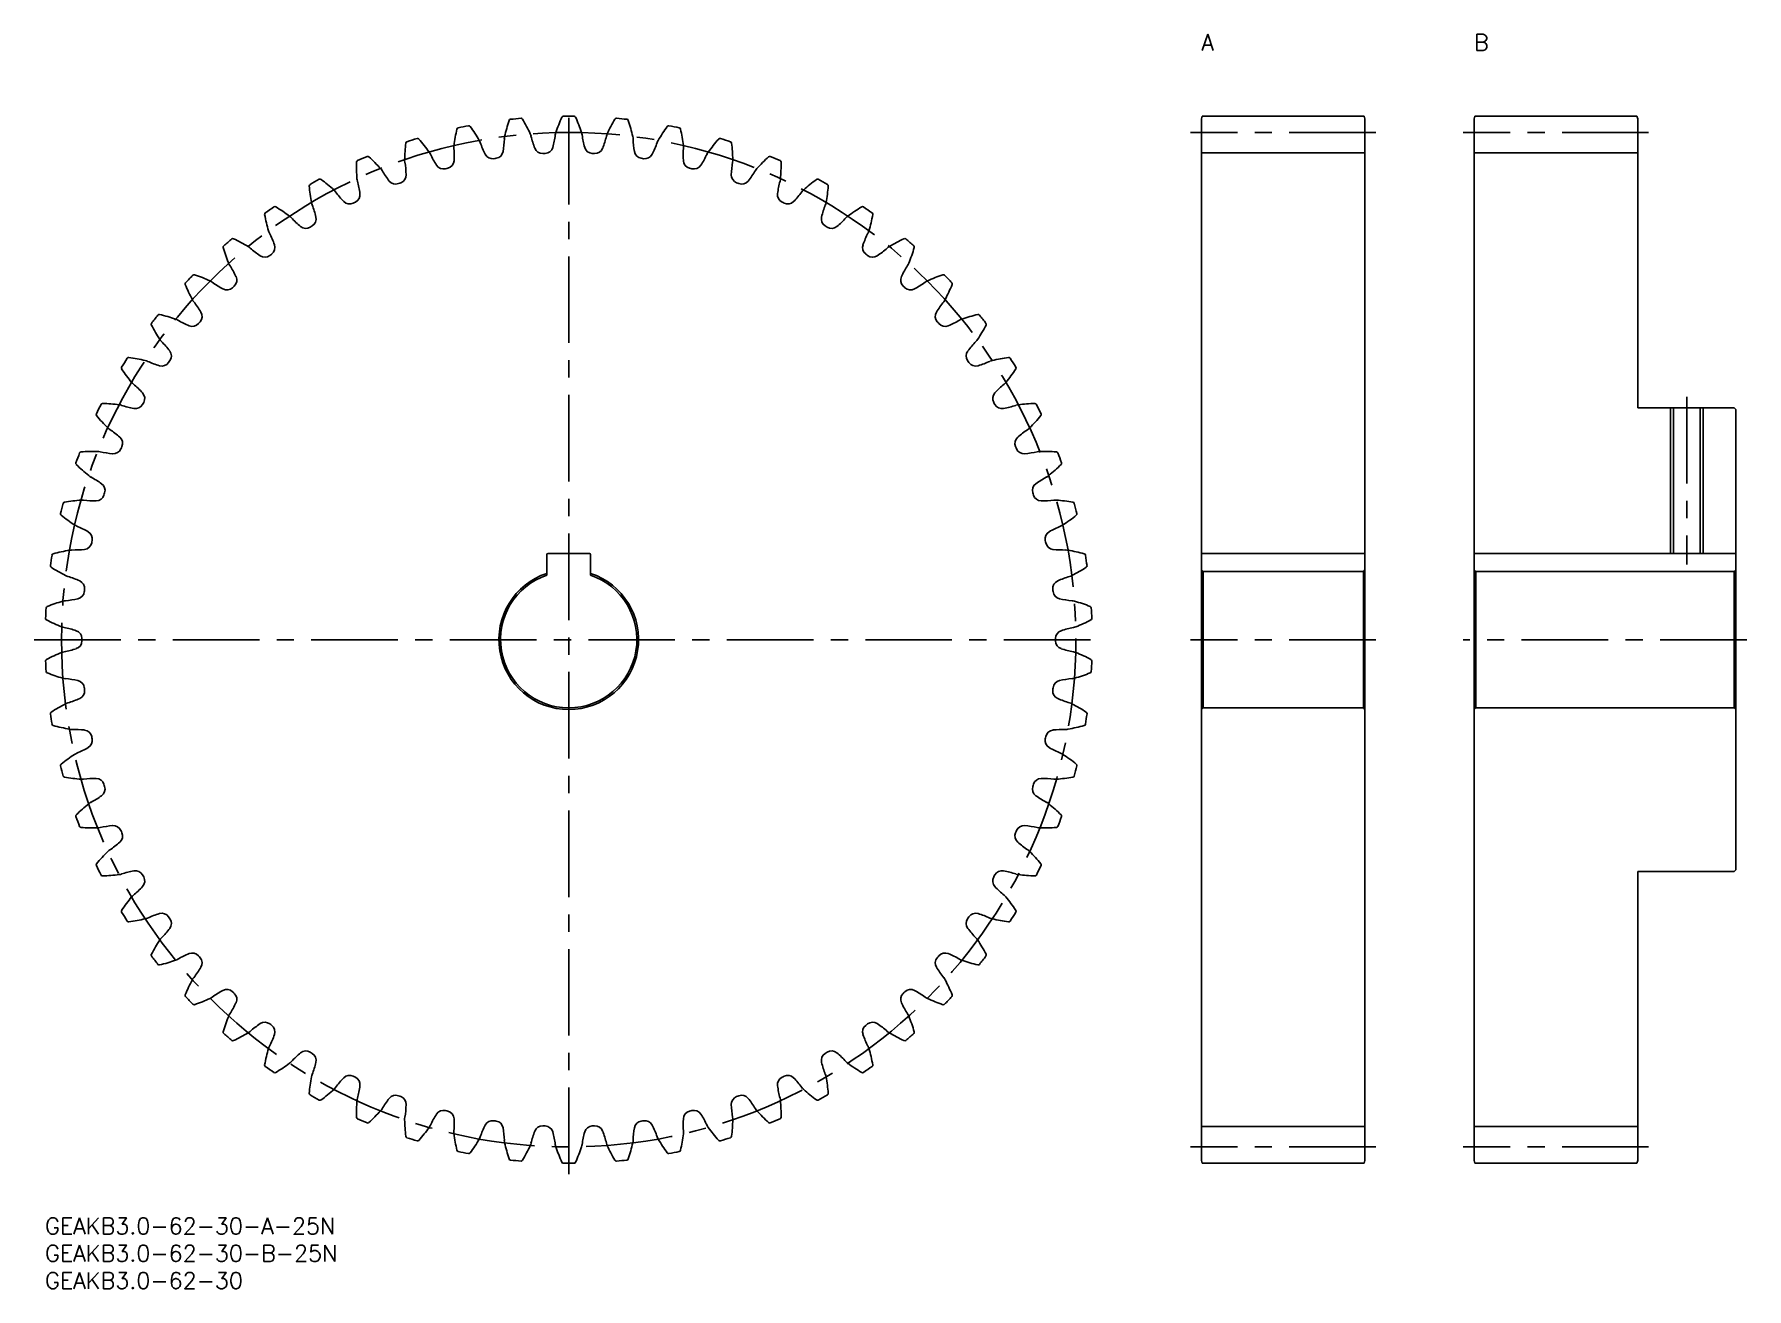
# Model space of a CAD drawing. Extents: x -2 to 312, y -13 to 217.
import ezdxf

# ---------------------------------------------------------------- set-up
doc = ezdxf.new("R2010")
doc.units = 0
doc.header["$LTSCALE"] = 0.5
doc.linetypes.add('CENTER', pattern=[50.8, 31.75, -6.35, 6.35, -6.35])
for name, color, linetype in [('MSM_CENTER', 1, 'CENTER'), ('MSM_CONTINUOUS', 7, 'CONTINUOUS'), ('MSM_NARROW', 5, 'CONTINUOUS'), ('MSM_PART_NUMBER', 7, 'CONTINUOUS')]:
    doc.layers.add(name, color=color, linetype=linetype)
doc.styles.get("Standard").update_dxf_attribs({"font": 'txt.shx', "height": 3, "bigfont": 'bigfont.shx'})

# ---------------------------------------------------------------- blocks, each defined once
blk = doc.blocks.new('*U3')
at = {"layer": 'MSM_PART_NUMBER'}
blk.add_text('GEAKB3.0-62-30-A-25N', height=3, dxfattribs=at).set_placement((0, -3))
blk = doc.blocks.new('*U4')
at = {"layer": 'MSM_PART_NUMBER'}
blk.add_text('GEAKB3.0-62-30-B-25N', height=3, dxfattribs=at).set_placement((0, -8))
blk = doc.blocks.new('*U5')
at = {"layer": 'MSM_PART_NUMBER'}
blk.add_text('GEAKB3.0-62-30', height=3, dxfattribs=at).set_placement((0, -13))
blk = doc.blocks.new('*U6')
at = {"layer": 'MSM_PART_NUMBER'}
blk.add_text('A', height=3, dxfattribs=at).set_placement((212, 214))
blk = doc.blocks.new('*U7')
at = {"layer": 'MSM_PART_NUMBER'}
blk.add_text('B', height=3, dxfattribs=at).set_placement((262, 214))

msp = doc.modelspace()

# ---------------------------------------------------------------- linework, layer by layer
at = {"layer": 'MSM_CENTER'}
for p, q in [((96, 8), (96, 204)), ((244, 199), (210, 199)), ((294, 199), (260, 199)), ((301, 150.5), (301, 119.8)), ((-2, 106), (194, 106)), ((244, 106), (210, 106)), ((312, 106), (260, 106)), ((244, 13), (210, 13)), ((294, 13), (260, 13))]:
    msp.add_line(p, q, dxfattribs=at)
msp.add_circle((96, 106), 93, dxfattribs=at)
at = {"layer": 'MSM_CONTINUOUS'}
for p, q in [((212.13, 202), (212, 201.5)), ((212, 201.5), (212, 10.5)), ((241.87, 202), (212.13, 202)), ((242, 201.5), (241.87, 202)), ((242, 10.5), (242, 201.5)), ((262.13, 202), (262, 201.5)), ((262, 201.5), (262, 10.5)), ((291.87, 202), (262.13, 202)), ((292, 201.5), (291.87, 202)), ((292, 148.5), (292, 201.5)), ((242, 195.25), (212, 195.25)), ((292, 195.25), (262, 195.25)), ((309.7, 148.5), (292, 148.5)), ((298.54, 148.5), (298.54, 121.8)), ((303.46, 148.5), (303.46, 121.8)), ((310, 148.2), (309.7, 148.5)), ((310, 63.8), (310, 148.2)), ((92, 117.84), (92, 121.6)), ((92.2, 121.8), (99.8, 121.8)), ((100, 121.6), (100, 117.84)), ((242, 121.8), (212, 121.8)), ((310, 121.8), (262, 121.8)), ((212, 118.8), (212.3, 118.5)), ((212.3, 118.5), (212.3, 93.5)), ((241.7, 118.5), (212.3, 118.5)), ((241.7, 118.5), (242, 118.8)), ((241.7, 118.5), (241.7, 93.5)), ((262, 118.8), (262.3, 118.5)), ((262.3, 118.5), (262.3, 93.5)), ((309.7, 118.5), (262.3, 118.5)), ((309.7, 118.5), (310, 118.8)), ((309.7, 118.5), (309.7, 93.5)), ((212.3, 93.5), (212, 93.2)), ((212.3, 93.5), (241.7, 93.5)), ((242, 93.2), (241.7, 93.5)), ((262.3, 93.5), (262, 93.2)), ((262.3, 93.5), (309.7, 93.5)), ((310, 93.2), (309.7, 93.5)), ((292, 10.5), (292, 63.5)), ((292, 63.5), (309.7, 63.5)), ((309.7, 63.5), (310, 63.8)), ((242, 16.75), (212, 16.75)), ((292, 16.75), (262, 16.75)), ((212, 10.5), (212.13, 10)), ((212.13, 10), (241.87, 10)), ((241.87, 10), (242, 10.5)), ((262, 10.5), (262.13, 10)), ((262.13, 10), (291.87, 10)), ((291.87, 10), (292, 10.5))]:
    msp.add_line(p, q, dxfattribs=at)
for centre, radius, start, end in [((114.49, 191.42), 31, 161.6032, 167.2581), ((85.36, 201.11), 0.3, 96.386, 161.6032), ((96, 106), 96, 95.2271, 96.3858), ((87.28, 201.3), 0.3, 30.0097, 95.2271), ((60.7, 185.95), 31, 24.3548, 30.0097), ((123.03, 189.11), 31, 155.7968, 161.4516), ((95.03, 201.7), 0.3, 90.5793, 155.7968), ((96, 106), 96, 89.4207, 90.5793), ((96.97, 201.7), 0.3, 24.2032, 89.4207), ((68.97, 189.11), 31, 18.5484, 24.2032), ((131.3, 185.95), 31, 149.9903, 155.6452), ((104.72, 201.3), 0.3, 84.7726, 149.9904), ((96, 106), 96, 83.6142, 84.7729), ((106.64, 201.11), 0.3, 18.3968, 83.6143), ((77.51, 191.42), 31, 12.7419, 18.3968), ((96, 106), 96, 106.84, 107.9987), ((68.28, 197.6), 0.3, 41.6226, 106.84), ((105.75, 192.85), 31, 167.4097, 173.0645), ((75.79, 199.54), 0.3, 102.1922, 167.4097), ((96, 106), 96, 101.0336, 102.1922), ((77.68, 199.93), 0.3, 35.8161, 101.0336), ((52.79, 181.97), 31, 30.1613, 35.8161), ((86.67, 197.71), 2.49, 167.2581, 177.7423), ((86.67, 197.71), 2.49, 13.8706, 24.3548), ((107.6, 202.89), 19.08, 193.9059, 200.8818), ((74.65, 201.22), 19.08, 344.9247, 351.9005), ((96, 198.18), 2.49, 161.4516, 171.9358), ((96, 198.18), 2.49, 8.0642, 18.5484), ((117.35, 201.22), 19.08, 188.0995, 195.0753), ((84.4, 202.89), 19.08, 339.1182, 346.0941), ((105.33, 197.71), 2.49, 155.6452, 166.1294), ((105.33, 197.71), 2.49, 2.2577, 12.7419), ((139.21, 181.97), 31, 144.1839, 149.8387), ((114.32, 199.93), 0.3, 78.9664, 144.1839), ((96, 106), 96, 77.8078, 78.9664), ((116.21, 199.54), 0.3, 12.5903, 77.8078), ((86.25, 192.85), 31, 6.9355, 12.5903), ((123.72, 197.6), 0.3, 73.1597, 138.3775), ((96, 106), 96, 72.0013, 73.16), ((96.91, 193.39), 31, 173.2161, 178.871), ((66.43, 197.02), 0.3, 107.9987, 173.2161), ((45.33, 177.2), 31, 35.9677, 41.6226), ((68.4, 193.95), 2.49, 25.4835, 35.9677), ((87.86, 203.24), 19.08, 205.5188, 212.4947), ((77.44, 196.29), 2.49, 173.0645, 183.5487), ((55.92, 194.97), 19.08, 356.5376, 3.5134), ((77.44, 196.29), 2.49, 19.6771, 30.1613), ((97.74, 203.56), 19.08, 199.7124, 206.6882), ((82.04, 195.67), 1.5, 206.6883, 278.8496), ((82.48, 195.74), 1.5, 278.5698, 350.7311), ((65.13, 198.57), 19.08, 350.7311, 357.707), ((91.18, 196.62), 1.5, 200.8818, 273.0431), ((96, 106), 89.25, 92.7633, 93.0431), ((91.62, 196.64), 1.5, 272.7633, 344.9247), ((100.38, 196.64), 1.5, 195.0754, 267.2367), ((96, 106), 89.25, 86.9569, 87.2367), ((100.82, 196.62), 1.5, 266.9569, 339.1182), ((126.87, 198.57), 19.08, 182.293, 189.2689), ((109.52, 195.74), 1.5, 189.2689, 261.4302), ((109.96, 195.67), 1.5, 261.1504, 333.3117), ((94.26, 203.56), 19.08, 333.3118, 340.2876), ((114.56, 196.29), 2.49, 149.8387, 160.3229), ((136.08, 194.97), 19.08, 176.4866, 183.4624), ((114.56, 196.29), 2.49, 356.4513, 6.9355), ((104.14, 203.24), 19.08, 327.5053, 334.4812), ((123.6, 193.95), 2.49, 144.0323, 154.5165), ((146.67, 177.2), 31, 138.3774, 144.0323), ((125.57, 197.02), 0.3, 6.7839, 72.0014), ((95.09, 193.39), 31, 1.129, 6.7839), ((57.37, 193.56), 0.3, 113.8051, 179.0226), ((88.07, 193.03), 31, 179.0226, 184.6774), ((96, 106), 96, 112.6465, 113.8051), ((59.15, 194.32), 0.3, 47.429, 112.6465), ((38.38, 171.71), 31, 41.7742, 47.429), ((59.65, 190.71), 2.49, 31.29, 41.7742), ((78.07, 201.92), 19.08, 211.3253, 218.3012), ((68.4, 193.95), 2.49, 178.871, 189.3552), ((47.13, 190.46), 19.08, 2.344, 9.3199), ((73.04, 193.8), 1.5, 212.4947, 284.656), ((96, 106), 89.25, 104.3762, 104.656), ((73.47, 193.91), 1.5, 284.3762, 356.5376), ((96, 106), 89.25, 98.5698, 98.8496), ((96, 106), 89.25, 81.1504, 81.4302), ((118.53, 193.91), 1.5, 183.4625, 255.6238), ((96, 106), 89.25, 75.344, 75.6238), ((118.96, 193.8), 1.5, 255.344, 327.5053), ((144.87, 190.46), 19.08, 170.6801, 177.656), ((123.6, 193.95), 2.49, 350.6448, 1.129), ((113.93, 201.92), 19.08, 321.6988, 328.6747), ((132.35, 190.71), 2.49, 138.2258, 148.71), ((153.62, 171.71), 31, 132.571, 138.2258), ((132.85, 194.32), 0.3, 67.3535, 132.571), ((96, 106), 96, 66.1949, 67.3535), ((134.63, 193.56), 0.3, 0.9774, 66.1949), ((103.93, 193.03), 31, 355.3226, 0.9774), ((48.71, 189.2), 0.3, 119.6116, 184.829), ((79.3, 191.79), 31, 184.829, 190.4839), ((96, 106), 96, 118.4529, 119.6116), ((50.4, 190.14), 0.3, 53.2355, 118.4529), ((32.03, 165.55), 31, 47.5806, 53.2355), ((51.27, 186.6), 2.49, 37.0964, 47.5806), ((59.65, 190.71), 2.49, 184.6774, 195.1616), ((38.83, 185.08), 19.08, 8.1505, 15.1263), ((64.27, 191.02), 1.5, 218.3012, 290.4625), ((96, 106), 89.25, 110.1827, 110.4625), ((64.69, 191.18), 1.5, 290.1827, 2.344), ((127.31, 191.18), 1.5, 177.656, 249.8173), ((96, 106), 89.25, 69.5375, 69.8173), ((127.73, 191.02), 1.5, 249.5375, 321.6988), ((153.17, 185.08), 19.08, 164.8737, 171.8495), ((132.35, 190.71), 2.49, 344.8384, 355.3226), ((140.73, 186.6), 2.49, 132.4194, 142.9036), ((159.97, 165.55), 31, 126.7645, 132.4194), ((141.6, 190.14), 0.3, 61.5471, 126.7645), ((96, 106), 96, 60.3884, 61.5471), ((112.7, 191.79), 31, 349.5161, 355.171), ((143.29, 189.2), 0.3, 355.171, 60.3885), ((96, 106), 96, 124.2594, 125.418), ((42.13, 185.1), 0.3, 59.042, 124.2594), ((26.33, 158.77), 31, 53.3871, 59.042), ((51.27, 186.6), 2.49, 190.4839, 200.9681), ((31.13, 178.89), 19.08, 13.9569, 20.9328), ((68.46, 199.61), 19.08, 217.1317, 224.1076), ((55.84, 187.38), 1.5, 224.1076, 296.2689), ((96, 106), 89.25, 115.9891, 116.2689), ((56.23, 187.57), 1.5, 295.9891, 8.1505), ((135.77, 187.57), 1.5, 171.8496, 244.0109), ((96, 106), 89.25, 63.7311, 64.0109), ((136.16, 187.38), 1.5, 243.7311, 315.8924), ((123.54, 199.61), 19.08, 315.8924, 322.8683), ((160.87, 178.89), 19.08, 159.0672, 166.0431), ((140.73, 186.6), 2.49, 339.0319, 349.5161), ((165.67, 158.77), 31, 120.958, 126.6129), ((149.87, 185.1), 0.3, 55.7406, 120.9581), ((96, 106), 96, 54.582, 55.7406), ((40.54, 183.99), 0.3, 125.4183, 190.6355), ((70.71, 189.66), 31, 190.6355, 196.2903), ((43.34, 181.66), 2.49, 42.9029, 53.3871), ((59.13, 196.34), 19.08, 222.9382, 229.9141), ((48.18, 183.13), 1.5, 301.7956, 13.9569), ((143.82, 183.13), 1.5, 166.0431, 238.2044), ((132.87, 196.34), 19.08, 310.0859, 317.0618), ((148.66, 181.66), 2.49, 126.6129, 137.0971), ((121.29, 189.66), 31, 343.7097, 349.3645), ((151.46, 183.99), 0.3, 349.3645, 54.582), ((96, 106), 96, 130.0658, 131.2245), ((34.4, 179.24), 0.3, 64.8484, 130.0658), ((21.35, 151.45), 31, 59.1935, 64.8484), ((43.34, 181.66), 2.49, 196.2903, 206.7746), ((24.09, 171.95), 19.08, 19.7634, 26.7392), ((47.81, 182.9), 1.5, 229.9141, 302.0754), ((96, 106), 89.25, 121.7956, 122.0754), ((96, 106), 89.25, 57.9246, 58.2044), ((144.19, 182.9), 1.5, 237.9246, 310.0859), ((167.91, 171.95), 19.08, 153.2608, 160.2366), ((148.66, 181.66), 2.49, 333.2254, 343.7097), ((170.65, 151.45), 31, 115.1516, 120.8065), ((157.6, 179.24), 0.3, 49.9342, 115.1516), ((96, 106), 96, 48.7755, 49.9342), ((32.93, 177.98), 0.3, 131.2245, 196.442), ((62.38, 186.67), 31, 196.4419, 202.0968), ((35.96, 175.94), 2.49, 48.7093, 59.1935), ((50.18, 192.15), 19.08, 228.7446, 235.7205), ((40.28, 177.63), 1.5, 235.7205, 307.8818), ((96, 106), 89.25, 127.602, 127.8818), ((40.63, 177.9), 1.5, 307.602, 19.7634), ((151.37, 177.9), 1.5, 160.2367, 232.398), ((96, 106), 89.25, 52.1182, 52.398), ((151.72, 177.63), 1.5, 232.1182, 304.2795), ((141.82, 192.15), 19.08, 304.2795, 311.2554), ((156.04, 175.94), 2.49, 120.8065, 131.2907), ((129.62, 186.67), 31, 337.9032, 343.5581), ((159.07, 177.98), 0.3, 343.5581, 48.7756), ((96, 106), 96, 135.8723, 137.0309), ((27.31, 172.63), 0.3, 70.6549, 135.8723), ((17.14, 143.67), 31, 65, 70.6549), ((35.96, 175.94), 2.49, 202.0968, 212.581), ((17.78, 164.34), 19.08, 25.5698, 32.5457), ((174.22, 164.34), 19.08, 147.4543, 154.4302), ((156.04, 175.94), 2.49, 327.419, 337.9032), ((174.86, 143.67), 31, 109.3451, 115), ((164.69, 172.63), 0.3, 44.1277, 109.3452), ((96, 106), 96, 42.9691, 44.1277), ((25.97, 171.23), 0.3, 137.0309, 202.2484), ((54.39, 182.85), 31, 202.2484, 207.9032), ((29.19, 169.51), 2.49, 54.5158, 65), ((41.7, 187.07), 19.08, 234.5511, 241.527), ((33.32, 171.62), 1.5, 241.527, 313.6883), ((96, 106), 89.25, 133.4085, 133.6883), ((33.64, 171.93), 1.5, 313.4085, 25.5698), ((158.36, 171.93), 1.5, 154.4302, 226.5915), ((96, 106), 89.25, 46.3117, 46.5915), ((158.68, 171.62), 1.5, 226.3117, 298.4731), ((150.3, 187.07), 19.08, 298.473, 305.4489), ((162.81, 169.51), 2.49, 115, 125.4842), ((137.61, 182.85), 31, 332.0968, 337.7516), ((166.03, 171.23), 0.3, 337.7516, 42.9691), ((29.19, 169.51), 2.49, 207.9032, 218.3875), ((12.28, 156.13), 19.08, 31.3763, 38.3522), ((179.72, 156.13), 19.08, 141.6478, 148.6237), ((162.81, 169.51), 2.49, 321.6125, 332.0968), ((19.73, 163.81), 0.3, 142.8376, 208.0549), ((46.83, 178.25), 31, 208.0548, 213.7097), ((96, 106), 96, 141.6787, 142.8374), ((20.92, 165.34), 0.3, 76.4613, 141.6787), ((13.73, 135.49), 31, 70.8065, 76.4613), ((23.11, 162.42), 2.49, 60.3222, 70.8064), ((33.77, 181.16), 19.08, 240.3575, 247.3334), ((27, 164.94), 1.5, 247.3334, 319.4948), ((96, 106), 89.25, 139.2149, 139.4948), ((27.29, 165.28), 1.5, 319.2149, 31.3763), ((164.71, 165.28), 1.5, 148.6237, 220.7851), ((96, 106), 89.25, 40.5052, 40.7851), ((165, 164.94), 1.5, 220.5052, 292.6666), ((158.23, 181.16), 19.08, 292.6666, 299.6425), ((168.89, 162.42), 2.49, 109.1936, 119.6778), ((178.27, 135.49), 31, 103.5387, 109.1935), ((145.17, 178.25), 31, 326.2903, 331.9452), ((171.08, 165.34), 0.3, 38.3213, 103.5387), ((96, 106), 96, 37.1626, 38.3213), ((172.27, 163.81), 0.3, 331.9452, 37.1627), ((23.11, 162.42), 2.49, 213.7097, 224.1939), ((7.64, 147.4), 19.08, 37.1827, 44.1586), ((184.36, 147.4), 19.08, 135.8414, 142.8173), ((168.89, 162.42), 2.49, 315.8061, 326.2903), ((96, 106), 96, 147.4852, 148.6438), ((15.3, 157.44), 0.3, 82.2678, 147.4852), ((11.17, 127.02), 31, 76.6129, 82.2678), ((17.77, 154.76), 2.49, 66.1287, 76.6129), ((26.49, 174.48), 19.08, 246.164, 253.1399), ((96, 106), 89.25, 145.0214, 145.3012), ((21.64, 158.02), 1.5, 325.0214, 37.1827), ((170.36, 158.02), 1.5, 142.8173, 214.9786), ((96, 106), 89.25, 34.6988, 34.9786), ((165.51, 174.48), 19.08, 286.8601, 293.836), ((174.23, 154.76), 2.49, 103.3871, 113.8713), ((180.83, 127.02), 31, 97.7322, 103.3871), ((176.7, 157.44), 0.3, 32.5148, 97.7323), ((96, 106), 96, 31.3562, 32.5148), ((14.28, 155.8), 0.3, 148.6441, 213.8613), ((39.77, 172.9), 31, 213.8613, 219.5161), ((21.39, 157.66), 1.5, 253.1399, 325.3012), ((170.61, 157.66), 1.5, 214.6988, 286.8602), ((152.23, 172.9), 31, 320.4839, 326.1387), ((177.72, 155.8), 0.3, 326.1387, 31.3562), ((17.77, 154.76), 2.49, 219.5161, 230.0004), ((3.9, 138.25), 19.08, 42.9892, 49.9651), ((16.76, 150.23), 1.5, 330.8278, 42.9892), ((175.24, 150.23), 1.5, 137.0108, 209.1722), ((188.1, 138.25), 19.08, 130.0349, 137.0108), ((174.23, 154.76), 2.49, 309.9996, 320.4839), ((96, 106), 96, 153.2917, 154.4503), ((10.51, 149.01), 0.3, 88.0742, 153.2917), ((9.48, 118.33), 31, 82.4194, 88.0742), ((13.24, 146.6), 2.49, 71.9351, 82.4194), ((19.92, 167.1), 19.08, 251.9704, 258.9463), ((16.55, 149.85), 1.5, 258.9463, 331.1077), ((96, 106), 89.25, 150.8278, 151.1077), ((96, 106), 89.25, 28.8923, 29.1722), ((175.45, 149.85), 1.5, 208.8923, 281.0537), ((172.08, 167.1), 19.08, 281.0537, 288.0296), ((178.76, 146.6), 2.49, 97.5807, 108.0649), ((182.52, 118.33), 31, 91.9258, 97.5806), ((181.49, 149.01), 0.3, 26.7083, 91.9258), ((96, 106), 96, 25.5497, 26.7083), ((9.66, 147.27), 0.3, 154.4503, 219.6678), ((33.29, 166.87), 31, 219.6677, 225.3226), ((13.24, 146.6), 2.49, 225.3226, 235.8068), ((1.11, 128.77), 19.08, 48.7956, 55.7715), ((190.89, 128.77), 19.08, 124.2285, 131.2044), ((178.76, 146.6), 2.49, 304.1932, 314.6774), ((158.71, 166.87), 31, 314.6774, 320.3323), ((182.34, 147.27), 0.3, 320.3323, 25.5498), ((12.69, 141.99), 1.5, 336.6343, 48.7956), ((96, 106), 89.25, 156.6343, 156.9141), ((179.31, 141.99), 1.5, 131.2044, 203.3657), ((96, 106), 89.25, 23.0859, 23.3657), ((5.93, 138.33), 0.3, 160.2567, 225.4742), ((96, 106), 96, 159.0981, 160.2567), ((6.6, 140.14), 0.3, 93.8807, 159.0981), ((8.68, 109.51), 31, 88.2258, 93.8807), ((9.56, 138.01), 2.49, 77.7416, 88.2258), ((14.12, 159.09), 19.08, 257.7769, 264.7528), ((12.52, 141.58), 1.5, 264.7528, 336.9141), ((179.48, 141.58), 1.5, 203.0859, 275.2472), ((177.88, 159.09), 19.08, 275.2472, 282.2231), ((182.44, 138.01), 2.49, 91.7742, 102.2584), ((183.32, 109.51), 31, 86.1193, 91.7742), ((185.4, 140.14), 0.3, 20.9019, 86.1194), ((96, 106), 96, 19.7433, 20.9019), ((186.07, 138.33), 0.3, 314.5258, 19.7433), ((27.45, 160.22), 31, 225.4742, 231.129), ((9.56, 138.01), 2.49, 231.129, 241.6133), ((-0.7, 119.05), 19.08, 54.6021, 61.578), ((192.7, 119.05), 19.08, 118.422, 125.3979), ((182.44, 138.01), 2.49, 298.3867, 308.871), ((164.55, 160.22), 31, 308.871, 314.5258), ((9.35, 132.96), 1.5, 270.5592, 342.7206), ((9.48, 133.38), 1.5, 342.4407, 54.6021), ((96, 106), 89.25, 162.4407, 162.7206), ((182.52, 133.38), 1.5, 125.3979, 197.5593), ((96, 106), 89.25, 17.2794, 17.5593), ((182.65, 132.96), 1.5, 197.2794, 269.4408), ((3.12, 129.05), 0.3, 166.0632, 231.2807), ((96, 106), 96, 164.9046, 166.0632), ((22.32, 153), 31, 231.2806, 236.9355), ((3.6, 130.92), 0.3, 99.6871, 164.9046), ((8.77, 100.66), 31, 94.0323, 99.6871), ((6.76, 129.11), 2.49, 83.548, 94.0323), ((9.17, 150.53), 19.08, 263.5833, 270.5592), ((182.83, 150.53), 19.08, 269.4408, 276.4167), ((185.24, 129.11), 2.49, 85.9678, 96.452), ((183.23, 100.66), 31, 80.3129, 85.9677), ((169.68, 153), 31, 303.0645, 308.7194), ((188.4, 130.92), 0.3, 15.0954, 80.3129), ((96, 106), 96, 13.9368, 15.0954), ((188.88, 129.05), 0.3, 308.7194, 13.9368), ((6.76, 129.11), 2.49, 236.9355, 247.4197), ((-1.53, 109.2), 19.08, 60.4085, 67.3844), ((7.15, 124.48), 1.5, 348.2472, 60.4085), ((184.85, 124.48), 1.5, 119.5915, 191.7528), ((193.53, 109.2), 19.08, 112.6156, 119.5915), ((185.24, 129.11), 2.49, 292.5803, 303.0645), ((5.11, 141.52), 19.08, 269.3898, 276.3657), ((7.06, 124.05), 1.5, 276.3657, 348.527), ((96, 106), 89.25, 168.2472, 168.527), ((96, 106), 89.25, 11.473, 11.7528), ((184.94, 124.05), 1.5, 191.473, 263.6343), ((186.89, 141.52), 19.08, 263.6343, 270.6102), ((96, 106), 96, 170.711, 171.8696), ((1.26, 119.53), 0.3, 171.8696, 237.0871), ((1.55, 121.45), 0.3, 105.4936, 170.711), ((9.76, 91.86), 31, 99.8387, 105.4936), ((4.88, 119.96), 2.49, 89.3545, 99.8387), ((92.2, 121.6), 0.2, 90, 180), ((99.8, 121.6), 0.2, 0, 90), ((187.12, 119.96), 2.49, 80.1613, 90.6455), ((182.24, 91.86), 31, 74.5064, 80.1613), ((190.45, 121.45), 0.3, 9.289, 74.5065), ((96, 106), 96, 8.1304, 9.289), ((190.74, 119.53), 0.3, 302.9129, 8.1304), ((17.94, 145.31), 31, 237.0871, 242.7419), ((4.88, 119.96), 2.49, 242.7419, 253.2262), ((-1.35, 99.32), 19.08, 66.215, 73.1909), ((5.74, 115.4), 1.5, 354.0536, 66.215), ((96, 106), 12.8, 108.21, 71.79), ((96, 106), 12.5, 108.6629, 71.3371), ((186.26, 115.4), 1.5, 113.785, 185.9464), ((193.35, 99.32), 19.08, 106.8091, 113.785), ((187.12, 119.96), 2.49, 286.7738, 297.2581), ((174.06, 145.31), 31, 297.2581, 302.9129), ((11.63, 83.21), 31, 105.6452, 111.3), ((3.94, 110.67), 2.49, 95.1609, 105.6452), ((1.99, 132.14), 19.08, 275.1962, 282.1721), ((5.69, 114.96), 1.5, 282.1721, 354.3335), ((96, 106), 89.25, 174.0536, 174.3335), ((96, 106), 89.25, 5.6665, 5.9464), ((186.31, 114.96), 1.5, 185.6665, 257.8279), ((190.01, 132.14), 19.08, 257.8279, 264.8038), ((188.06, 110.67), 2.49, 74.3549, 84.8391), ((180.37, 83.21), 31, 68.7, 74.3548), ((96, 106), 96, 176.5175, 177.6761), ((0.48, 111.81), 0.3, 111.3, 176.5175), ((191.52, 111.81), 0.3, 3.4825, 68.7), ((96, 106), 96, 2.3239, 3.4825), ((0.38, 109.88), 0.3, 177.6761, 242.8936), ((14.37, 137.21), 31, 242.8935, 248.5484), ((3.94, 110.67), 2.49, 248.5484, 259.0326), ((-0.18, 89.5), 19.08, 72.0214, 78.9973), ((5.25, 106.22), 1.5, 359.8601, 72.0214), ((186.75, 106.22), 1.5, 107.9786, 180.1399), ((192.18, 89.5), 19.08, 101.0027, 107.9786), ((188.06, 110.67), 2.49, 280.9674, 291.4516), ((177.63, 137.21), 31, 291.4516, 297.1065), ((191.62, 109.88), 0.3, 297.1065, 2.3239), ((14.37, 74.79), 31, 111.4516, 117.1065), ((3.94, 101.33), 2.49, 100.9674, 111.4516), ((-0.18, 122.5), 19.08, 281.0027, 287.9786), ((5.25, 105.78), 1.5, 287.9786, 0.1399), ((96, 106), 89.25, 179.8601, 180.1399), ((96, 106), 89.25, 359.8601, 0.1399), ((186.75, 105.78), 1.5, 179.8601, 252.0214), ((192.18, 122.5), 19.08, 252.0214, 258.9973), ((188.06, 101.33), 2.49, 68.5484, 79.0326), ((177.63, 74.79), 31, 62.8935, 68.5484), ((0.38, 102.12), 0.3, 117.1065, 182.3239), ((96, 106), 96, 182.3239, 183.4825), ((191.62, 102.12), 0.3, 357.6761, 62.8936), ((96, 106), 96, 356.5175, 357.6761), ((0.48, 100.19), 0.3, 183.4825, 248.7), ((11.63, 128.79), 31, 248.7, 254.3548), ((3.94, 101.33), 2.49, 254.3548, 264.8391), ((1.99, 79.86), 19.08, 77.8279, 84.8038), ((5.69, 97.04), 1.5, 5.6665, 77.8279), ((186.31, 97.04), 1.5, 102.1721, 174.3335), ((190.01, 79.86), 19.08, 95.1962, 102.1721), ((188.06, 101.33), 2.49, 275.1609, 285.6452), ((180.37, 128.79), 31, 285.6452, 291.3), ((191.52, 100.19), 0.3, 291.3, 356.5175), ((17.94, 66.69), 31, 117.2581, 122.9129), ((4.88, 92.04), 2.49, 106.7738, 117.2581), ((-1.35, 112.68), 19.08, 286.8091, 293.785), ((5.74, 96.6), 1.5, 293.785, 5.9464), ((96, 106), 89.25, 185.6665, 185.9464), ((186.26, 96.6), 1.5, 174.0536, 246.215), ((96, 106), 89.25, 354.0536, 354.3335), ((193.35, 112.68), 19.08, 246.215, 253.1909), ((187.12, 92.04), 2.49, 62.7419, 73.2262), ((174.06, 66.69), 31, 57.0871, 62.7419), ((1.26, 92.47), 0.3, 122.9129, 188.1304), ((96, 106), 96, 188.1304, 189.289), ((96, 106), 96, 350.711, 351.8696), ((190.74, 92.47), 0.3, 351.8696, 57.0871), ((1.55, 90.55), 0.3, 189.289, 254.5065), ((9.76, 120.14), 31, 254.5064, 260.1613), ((4.88, 92.04), 2.49, 260.1613, 270.6455), ((5.11, 70.48), 19.08, 83.6343, 90.6102), ((7.06, 87.95), 1.5, 11.473, 83.6343), ((96, 106), 89.25, 191.473, 191.7528), ((96, 106), 89.25, 348.2472, 348.527), ((184.94, 87.95), 1.5, 96.3657, 168.527), ((186.89, 70.48), 19.08, 89.3898, 96.3657), ((187.12, 92.04), 2.49, 269.3545, 279.8387), ((182.24, 120.14), 31, 279.8387, 285.4936), ((190.45, 90.55), 0.3, 285.4936, 350.711), ((22.32, 59), 31, 123.0645, 128.7194), ((6.76, 82.89), 2.49, 112.5803, 123.0645), ((-1.53, 102.8), 19.08, 292.6156, 299.5915), ((7.15, 87.52), 1.5, 299.5915, 11.7528), ((184.85, 87.52), 1.5, 168.2472, 240.4085), ((193.53, 102.8), 19.08, 240.4085, 247.3844), ((185.24, 82.89), 2.49, 56.9355, 67.4197), ((169.68, 59), 31, 51.2806, 56.9355), ((3.12, 82.95), 0.3, 128.7194, 193.9368), ((96, 106), 96, 193.9368, 195.0954), ((96, 106), 96, 344.9046, 346.0632), ((188.88, 82.95), 0.3, 346.0632, 51.2807), ((3.6, 81.08), 0.3, 195.0952, 260.3129), ((8.77, 111.34), 31, 260.3129, 265.9677), ((6.76, 82.89), 2.49, 265.9677, 276.452), ((9.17, 61.47), 19.08, 89.4408, 96.4167), ((9.35, 79.04), 1.5, 17.2794, 89.4408), ((9.48, 78.62), 1.5, 305.3979, 17.5593), ((96, 106), 89.25, 197.2794, 197.5593), ((182.52, 78.62), 1.5, 162.4407, 234.6021), ((96, 106), 89.25, 342.4407, 342.7206), ((182.65, 79.04), 1.5, 90.5592, 162.7206), ((182.83, 61.47), 19.08, 83.5833, 90.5592), ((185.24, 82.89), 2.49, 263.548, 274.0323), ((183.23, 111.34), 31, 274.0323, 279.6871), ((188.4, 81.08), 0.3, 279.6871, 344.9046), ((27.45, 51.78), 31, 128.871, 134.5258), ((9.56, 73.99), 2.49, 118.3867, 128.871), ((-0.7, 92.95), 19.08, 298.422, 305.3979), ((192.7, 92.95), 19.08, 234.6021, 241.578), ((182.44, 73.99), 2.49, 51.129, 61.6133), ((164.55, 51.78), 31, 45.4742, 51.129), ((5.93, 73.67), 0.3, 134.5258, 199.7433), ((96, 106), 96, 199.7433, 200.9019), ((96, 106), 96, 339.0981, 340.2567), ((186.07, 73.67), 0.3, 340.2567, 45.4742), ((6.6, 71.86), 0.3, 200.9019, 266.1194), ((8.68, 102.49), 31, 266.1193, 271.7742), ((9.56, 73.99), 2.49, 271.7742, 282.2584), ((14.12, 52.91), 19.08, 95.2472, 102.2231), ((12.52, 70.42), 1.5, 23.0859, 95.2472), ((12.69, 70.01), 1.5, 311.2044, 23.3657), ((96, 106), 89.25, 203.0859, 203.3657), ((179.31, 70.01), 1.5, 156.6343, 228.7956), ((96, 106), 89.25, 336.6343, 336.9141), ((179.48, 70.42), 1.5, 84.7528, 156.9141), ((177.88, 52.91), 19.08, 77.7769, 84.7528), ((182.44, 73.99), 2.49, 257.7416, 268.2258), ((183.32, 102.49), 31, 268.2258, 273.8807), ((185.4, 71.86), 0.3, 273.8807, 339.0981), ((33.29, 45.13), 31, 134.6774, 140.3323), ((13.24, 65.4), 2.49, 124.1932, 134.6774), ((1.11, 83.23), 19.08, 304.2285, 311.2044), ((190.89, 83.23), 19.08, 228.7956, 235.7715), ((178.76, 65.4), 2.49, 45.3226, 55.8068), ((158.71, 45.13), 31, 39.6677, 45.3226), ((9.66, 64.73), 0.3, 140.3323, 205.5497), ((96, 106), 96, 205.5497, 206.7083), ((10.51, 62.99), 0.3, 206.7083, 271.9258), ((9.48, 93.67), 31, 271.9258, 277.5806), ((13.24, 65.4), 2.49, 277.5806, 288.0649), ((19.92, 44.9), 19.08, 101.0537, 108.0296), ((16.55, 62.15), 1.5, 28.8924, 101.0537), ((96, 106), 89.25, 208.8923, 209.1722), ((96, 106), 89.25, 330.8278, 331.1077), ((175.45, 62.15), 1.5, 78.9463, 151.1077), ((172.08, 44.9), 19.08, 71.9704, 78.9463), ((178.76, 65.4), 2.49, 251.9351, 262.4193), ((182.52, 93.67), 31, 262.4194, 268.0742), ((181.49, 62.99), 0.3, 268.0742, 333.2917), ((96, 106), 96, 333.2917, 334.4503), ((182.34, 64.73), 0.3, 334.4503, 39.6678), ((3.9, 73.75), 19.08, 310.0349, 317.0108), ((16.76, 61.77), 1.5, 317.0108, 29.1722), ((175.24, 61.77), 1.5, 150.8278, 222.9892), ((188.1, 73.75), 19.08, 222.9892, 229.9651), ((39.77, 39.1), 31, 140.4839, 146.1387), ((17.77, 57.24), 2.49, 129.9996, 140.4839), ((174.23, 57.24), 2.49, 39.5161, 50.0004), ((152.23, 39.1), 31, 33.8613, 39.5161), ((14.28, 56.2), 0.3, 146.1387, 211.3562), ((96, 106), 96, 211.3562, 212.5148), ((15.3, 54.56), 0.3, 212.5148, 277.7323), ((11.17, 84.98), 31, 277.7322, 283.3871), ((17.77, 57.24), 2.49, 283.3871, 293.8713), ((26.49, 37.52), 19.08, 106.8601, 113.836), ((21.39, 54.34), 1.5, 34.6988, 106.8602), ((96, 106), 89.25, 214.6988, 214.9786), ((21.64, 53.98), 1.5, 322.8173, 34.9786), ((170.36, 53.98), 1.5, 145.0214, 217.1827), ((96, 106), 89.25, 325.0214, 325.3012), ((170.61, 54.34), 1.5, 73.1399, 145.3012), ((165.51, 37.52), 19.08, 66.164, 73.1399), ((174.23, 57.24), 2.49, 246.1287, 256.6129), ((180.83, 84.98), 31, 256.6129, 262.2678), ((176.7, 54.56), 0.3, 262.2678, 327.4852), ((96, 106), 96, 327.4852, 328.6438), ((177.72, 56.2), 0.3, 328.6438, 33.8613), ((46.83, 33.75), 31, 146.2903, 151.9452), ((23.11, 49.58), 2.49, 135.8061, 146.2903), ((7.64, 64.6), 19.08, 315.8414, 322.8173), ((184.36, 64.6), 19.08, 217.1827, 224.1586), ((168.89, 49.58), 2.49, 33.7097, 44.1939), ((145.17, 33.75), 31, 28.0548, 33.7097), ((19.73, 48.19), 0.3, 151.9452, 217.1626), ((96, 106), 96, 217.1626, 218.3213), ((13.73, 76.51), 31, 283.5387, 289.1935), ((23.11, 49.58), 2.49, 289.1935, 299.6778), ((33.77, 30.84), 19.08, 112.6666, 119.6425), ((27, 47.06), 1.5, 40.5052, 112.6666), ((96, 106), 89.25, 220.5052, 220.7851), ((27.29, 46.72), 1.5, 328.6238, 40.7851), ((164.71, 46.72), 1.5, 139.2149, 211.3763), ((96, 106), 89.25, 319.2149, 319.4948), ((165, 47.06), 1.5, 67.3334, 139.4948), ((158.23, 30.84), 19.08, 60.3575, 67.3334), ((168.89, 49.58), 2.49, 240.3222, 250.8064), ((178.27, 76.51), 31, 250.8065, 256.4613), ((96, 106), 96, 321.6787, 322.8374), ((172.27, 48.19), 0.3, 322.8374, 28.0549), ((20.92, 46.66), 0.3, 218.3213, 283.5387), ((29.19, 42.49), 2.49, 141.6125, 152.0968), ((12.28, 55.87), 19.08, 321.6478, 328.6237), ((179.72, 55.87), 19.08, 211.3763, 218.3522), ((162.81, 42.49), 2.49, 27.9032, 38.3875), ((171.08, 46.66), 0.3, 256.4613, 321.6788), ((25.97, 40.77), 0.3, 157.7516, 222.9691), ((54.39, 29.15), 31, 152.0968, 157.7516), ((41.7, 24.93), 19.08, 118.473, 125.4489), ((33.32, 40.38), 1.5, 46.3117, 118.473), ((96, 106), 89.25, 226.3117, 226.5915), ((33.64, 40.07), 1.5, 334.4302, 46.5915), ((158.36, 40.07), 1.5, 133.4085, 205.5698), ((96, 106), 89.25, 313.4085, 313.6883), ((158.68, 40.38), 1.5, 61.5269, 133.6883), ((150.3, 24.93), 19.08, 54.5511, 61.527), ((137.61, 29.15), 31, 22.2484, 27.9032), ((166.03, 40.77), 0.3, 317.0307, 22.2484), ((96, 106), 96, 222.9691, 224.1277), ((27.31, 39.37), 0.3, 224.1277, 289.3452), ((17.14, 68.33), 31, 289.3451, 295), ((29.19, 42.49), 2.49, 295, 305.4842), ((17.78, 47.66), 19.08, 327.4543, 334.4302), ((174.22, 47.66), 19.08, 205.5698, 212.5457), ((162.81, 42.49), 2.49, 234.5158, 245), ((174.86, 68.33), 31, 245, 250.6549), ((164.69, 39.37), 0.3, 250.6549, 315.8723), ((96, 106), 96, 315.8723, 317.0309), ((62.38, 25.33), 31, 157.9032, 163.5581), ((35.96, 36.06), 2.49, 147.419, 157.9032), ((50.18, 19.85), 19.08, 124.2795, 131.2554), ((40.28, 34.37), 1.5, 52.1182, 124.2795), ((96, 106), 89.25, 232.1182, 232.398), ((40.63, 34.1), 1.5, 340.2367, 52.398), ((151.37, 34.1), 1.5, 127.602, 199.7634), ((96, 106), 89.25, 307.602, 307.8818), ((151.72, 34.37), 1.5, 55.7205, 127.8818), ((141.82, 19.85), 19.08, 48.7446, 55.7205), ((156.04, 36.06), 2.49, 22.0968, 32.581), ((129.62, 25.33), 31, 16.4419, 22.0968), ((32.93, 34.02), 0.3, 163.5581, 228.7755), ((96, 106), 96, 228.7755, 229.9342), ((34.4, 32.76), 0.3, 229.9342, 295.1516), ((21.35, 60.55), 31, 295.1516, 300.8065), ((35.96, 36.06), 2.49, 300.8065, 311.2907), ((43.34, 30.34), 2.49, 153.2254, 163.7097), ((24.09, 40.05), 19.08, 333.2608, 340.2366), ((167.91, 40.05), 19.08, 199.7634, 206.7392), ((148.66, 30.34), 2.49, 16.2903, 26.7746), ((156.04, 36.06), 2.49, 228.7093, 239.1935), ((170.65, 60.55), 31, 239.1935, 244.8484), ((157.6, 32.76), 0.3, 244.8484, 310.0659), ((96, 106), 96, 310.0658, 311.2245), ((159.07, 34.02), 0.3, 311.2245, 16.442), ((70.71, 22.34), 31, 163.7097, 169.3645), ((26.33, 53.23), 31, 300.958, 306.6129), ((43.34, 30.34), 2.49, 306.6129, 317.0971), ((59.13, 15.66), 19.08, 130.0859, 137.0618), ((47.81, 29.1), 1.5, 57.9246, 130.086), ((96, 106), 89.25, 237.9246, 238.2044), ((31.13, 33.11), 19.08, 339.0672, 346.0431), ((48.18, 28.87), 1.5, 346.0431, 58.2044), ((143.82, 28.87), 1.5, 121.7956, 193.9569), ((160.87, 33.11), 19.08, 193.9569, 200.9328), ((96, 106), 89.25, 301.7956, 302.0754), ((144.19, 29.1), 1.5, 49.914, 122.0754), ((132.87, 15.66), 19.08, 42.9382, 49.9141), ((148.66, 30.34), 2.49, 222.9029, 233.3871), ((165.67, 53.23), 31, 233.3871, 239.042), ((121.29, 22.34), 31, 10.6355, 16.2903), ((40.54, 28.01), 0.3, 169.3645, 234.582), ((96, 106), 96, 234.582, 235.7406), ((42.13, 26.9), 0.3, 235.7406, 300.9581), ((79.3, 20.21), 31, 169.5161, 175.171), ((51.27, 25.4), 2.49, 159.0319, 169.5161), ((68.46, 12.39), 19.08, 135.8924, 142.8683), ((55.84, 24.62), 1.5, 63.7311, 135.8924), ((96, 106), 89.25, 243.7311, 244.0109), ((56.23, 24.43), 1.5, 351.8496, 64.0109), ((135.77, 24.43), 1.5, 115.9891, 188.1505), ((96, 106), 89.25, 295.9891, 296.2689), ((136.16, 24.62), 1.5, 44.1076, 116.2689), ((123.54, 12.39), 19.08, 37.1317, 44.1076), ((140.73, 25.4), 2.49, 10.4839, 20.9681), ((112.7, 20.21), 31, 4.829, 10.4839), ((149.87, 26.9), 0.3, 239.042, 304.2594), ((96, 106), 96, 304.2594, 305.418), ((151.46, 28.01), 0.3, 305.418, 10.6355), ((48.71, 22.8), 0.3, 175.171, 240.3885), ((96, 106), 96, 240.3884, 241.5471), ((32.03, 46.45), 31, 306.7645, 312.4194), ((51.27, 25.4), 2.49, 312.4193, 322.9036), ((38.83, 26.92), 19.08, 344.8737, 351.8495), ((64.27, 20.98), 1.5, 69.5375, 141.6989), ((96, 106), 89.25, 249.5375, 249.8173), ((64.69, 20.82), 1.5, 357.656, 69.8173), ((127.31, 20.82), 1.5, 110.1827, 182.344), ((96, 106), 89.25, 290.1827, 290.4625), ((127.73, 20.98), 1.5, 38.3012, 110.4625), ((153.17, 26.92), 19.08, 188.1505, 195.1263), ((140.73, 25.4), 2.49, 217.0964, 227.5806), ((159.97, 46.45), 31, 227.5806, 233.2355), ((96, 106), 96, 298.4529, 299.6116), ((143.29, 22.8), 0.3, 299.6116, 4.8291), ((50.4, 21.86), 0.3, 241.5471, 306.7645), ((88.07, 18.97), 31, 175.3226, 180.9774), ((59.65, 21.29), 2.49, 164.8384, 175.3226), ((38.38, 40.29), 31, 312.571, 318.2258), ((59.65, 21.29), 2.49, 318.2258, 328.71), ((78.07, 10.08), 19.08, 141.6988, 148.6747), ((47.13, 21.54), 19.08, 350.6801, 357.656), ((87.86, 8.76), 19.08, 147.5053, 154.4812), ((73.04, 18.2), 1.5, 75.344, 147.5053), ((96, 106), 89.25, 255.344, 255.6238), ((73.47, 18.09), 1.5, 3.4624, 75.6238), ((118.53, 18.09), 1.5, 104.3762, 176.5376), ((96, 106), 89.25, 284.3762, 284.656), ((118.96, 18.2), 1.5, 32.4947, 104.656), ((104.14, 8.76), 19.08, 25.5188, 32.4947), ((144.87, 21.54), 19.08, 182.344, 189.3199), ((113.93, 10.08), 19.08, 31.3253, 38.3012), ((132.35, 21.29), 2.49, 211.29, 221.7742), ((153.62, 40.29), 31, 221.7742, 227.429), ((132.35, 21.29), 2.49, 4.6774, 15.1616), ((103.93, 18.97), 31, 359.0226, 4.6774), ((141.6, 21.86), 0.3, 233.2355, 298.453), ((57.37, 18.44), 0.3, 180.9774, 246.1949), ((96, 106), 96, 246.1949, 247.3535), ((59.15, 17.68), 0.3, 247.3535, 312.571), ((68.4, 18.05), 2.49, 170.6448, 181.129), ((96.91, 18.61), 31, 181.129, 186.7839), ((45.33, 34.8), 31, 318.3774, 324.0323), ((68.4, 18.05), 2.49, 324.0323, 334.5165), ((55.92, 17.03), 19.08, 356.4866, 3.4624), ((77.44, 15.71), 2.49, 176.4513, 186.9355), ((97.74, 8.44), 19.08, 153.3118, 160.2876), ((82.04, 16.33), 1.5, 81.1504, 153.3118), ((96, 106), 89.25, 261.1504, 261.4302), ((82.48, 16.26), 1.5, 9.2689, 81.4302), ((65.13, 13.43), 19.08, 2.293, 9.2689), ((107.6, 9.11), 19.08, 159.1182, 166.0941), ((91.18, 15.38), 1.5, 86.9569, 159.1182), ((96, 106), 89.25, 266.9569, 267.2367), ((91.62, 15.36), 1.5, 15.0754, 87.2367), ((74.65, 10.78), 19.08, 8.0995, 15.0753), ((117.35, 10.78), 19.08, 164.9247, 171.9005), ((100.38, 15.36), 1.5, 92.7633, 164.9247), ((96, 106), 89.25, 272.7633, 273.0431), ((100.82, 15.38), 1.5, 20.8818, 93.0431), ((84.4, 9.11), 19.08, 13.9059, 20.8818), ((126.87, 13.43), 19.08, 170.7311, 177.707), ((109.52, 16.26), 1.5, 98.5698, 170.7311), ((96, 106), 89.25, 278.5698, 278.8496), ((109.96, 16.33), 1.5, 26.6882, 98.8496), ((94.26, 8.44), 19.08, 19.7124, 26.6882), ((136.08, 17.03), 19.08, 176.5376, 183.5134), ((114.56, 15.71), 2.49, 353.0645, 3.5487), ((123.6, 18.05), 2.49, 205.4835, 215.9677), ((146.67, 34.8), 31, 215.9677, 221.6226), ((95.09, 18.61), 31, 353.2161, 358.871), ((123.6, 18.05), 2.49, 358.871, 9.3552), ((132.85, 17.68), 0.3, 227.429, 292.6465), ((96, 106), 96, 292.6465, 293.8051), ((134.63, 18.44), 0.3, 293.8049, 359.0226), ((66.43, 14.98), 0.3, 186.7839, 252.0014), ((96, 106), 96, 252.0013, 253.16), ((68.28, 14.4), 0.3, 253.16, 318.3774), ((105.75, 19.15), 31, 186.9355, 192.5903), ((52.79, 30.03), 31, 324.1839, 329.8387), ((77.44, 15.71), 2.49, 329.8387, 340.3229), ((86.67, 14.29), 2.49, 182.2577, 192.7419), ((114.49, 20.58), 31, 192.7419, 198.3968), ((60.7, 26.05), 31, 329.9903, 335.6452), ((86.67, 14.29), 2.49, 335.6452, 346.1294), ((96, 13.82), 2.49, 188.0642, 198.5484), ((123.03, 22.89), 31, 198.5484, 204.2032), ((68.97, 22.89), 31, 335.7968, 341.4516), ((96, 13.82), 2.49, 341.4516, 351.9358), ((105.33, 14.29), 2.49, 193.8706, 204.3548), ((131.3, 26.05), 31, 204.3548, 210.0097), ((77.51, 20.58), 31, 341.6032, 347.2581), ((105.33, 14.29), 2.49, 347.2581, 357.7423), ((114.56, 15.71), 2.49, 199.6771, 210.1613), ((139.21, 30.03), 31, 210.1613, 215.8161), ((86.25, 19.15), 31, 347.4097, 353.0645), ((123.72, 14.4), 0.3, 221.6226, 286.8401), ((96, 106), 96, 286.84, 287.9987), ((125.57, 14.98), 0.3, 287.9987, 353.2162), ((75.79, 12.46), 0.3, 192.5903, 257.8078), ((96, 106), 96, 257.8078, 258.9664), ((77.68, 12.07), 0.3, 258.9664, 324.1839), ((85.36, 10.89), 0.3, 198.3968, 263.6143), ((96, 106), 96, 263.6142, 264.7729), ((87.28, 10.7), 0.3, 264.7729, 329.9903), ((95.03, 10.3), 0.3, 204.2032, 269.4207), ((96, 106), 96, 269.4207, 270.5793), ((96.97, 10.3), 0.3, 270.5793, 335.7968), ((104.72, 10.7), 0.3, 210.0097, 275.2272), ((96, 106), 96, 275.2271, 276.3858), ((106.64, 10.89), 0.3, 276.3858, 341.6033), ((114.32, 12.07), 0.3, 215.8161, 281.0336), ((96, 106), 96, 281.0336, 282.1922), ((116.21, 12.46), 0.3, 282.1922, 347.4097)]:
    msp.add_arc(centre, radius, start, end, dxfattribs=at)
at = {"layer": 'MSM_NARROW'}
for p, q in [((298, 148.5), (298, 121.8)), ((304, 148.5), (304, 121.8))]:
    msp.add_line(p, q, dxfattribs=at)

# ---------------------------------------------------------------- block references
at = {"layer": 'MSM_CONTINUOUS'}
for name in ['*U6', '*U7', '*U3', '*U4', '*U5']:
    msp.add_blockref(name, (0, 0), dxfattribs=at)

doc.saveas('drawing.dxf')
